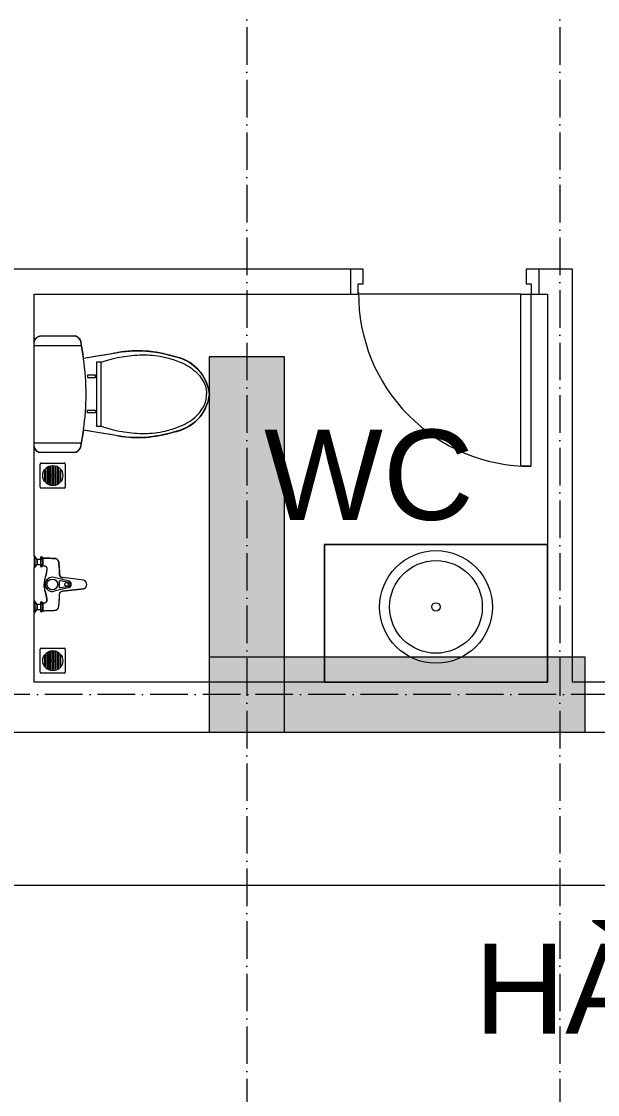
# Model space of a CAD drawing. Header units: millimetres. Extents: x -20144 to 122974, y -38328 to 48263.
# Drawn here: x 85171 to 87471, y 31352 to 35639 of the extents above; entities that cross this region are included whole.
import ezdxf

# ---------------------------------------------------------------- set-up
doc = ezdxf.new("R2010")
doc.units = ezdxf.units.MM
doc.linetypes.add('Grid Line', pattern=[4.2, 3, -0.6, 0, -0.6])
for name, color, linetype, lineweight in [('CHU', 181, 'Continuous', 5), ('CUA', 31, 'Continuous', 9), ('DIM', 1, 'Continuous', 5), ('NET-CAT', 3, 'Continuous', 15), ('NET-THAY', 2, 'Continuous', 9), ('THIET-BI', 44, 'Continuous', 5), ('TRUC', 225, 'Continuous', 5), ('X-COT T20$0$LC.HA', 8, 'Continuous', 9), ('X-COT T23$0$LC.HA', 8, 'Continuous', 9)]:
    doc.layers.add(name, color=color, linetype=linetype, lineweight=lineweight)
doc.styles.add('Arial_4', font='arial_0.ttf', dxfattribs={"height": 360})
doc.styles.add('TA1', font='arial_0.ttf')
doc.dimstyles.new('D_200_KTx2', dxfattribs={"dimtxt": 400, "dimasz": 300, "dimexe": 300, "dimexo": 300, "dimgap": 160, "dimtad": 1, "dimdec": 0, "dimzin": 9, "dimtxsty": 'TA1', "dimblk": 'ARCHTICK', "dimcen": 1, "dimdle": 300, "dimclrd": 256, "dimclre": 256, "dimclrt": 7, "dimadec": 0, "dimazin": 0, "dimtfac": 1, "dimtdec": 0, "dimtix": 1, "dimtmove": 1, "dimatfit": 3, "dimldrblk": 'ARCHTICK', "dimfxl": 0, "dimtolj": 1, "dimtzin": 0, "dimlwd": -1, "dimlwe": -1, "dimarcsym": 0})

# ---------------------------------------------------------------- blocks, each defined once
blk = doc.blocks.new('X-XI2 - X-XI-V138-MẶT BẰNG TẦNG 23')
at = {"layer": 'THIET-BI'}
for p, q in [((-69.9, 676.9), (-49.6, 687.2)), ((-49.6, 687.2), (-19.9, 696.9)), ((-19.9, 696.9), (0, 700.2)), ((0, 700.2), (34.6, 692.9)), ((34.6, 692.9), (60.8, 681.9)), ((-121.7, 628.9), (-100.2, 653.8)), ((-100.2, 653.8), (-87.5, 664.8)), ((-87.5, 664.8), (-69.9, 676.9)), ((60.8, 681.9), (86, 665.9)), ((86, 665.9), (100.2, 653.8)), ((100.2, 653.8), (114.1, 638.9)), ((-143.5, 587), (-131.8, 612.8)), ((-131.8, 612.8), (-121.7, 628.9)), ((114.1, 638.9), (131.6, 613.2)), ((131.6, 613.2), (145.5, 581)), ((-151.4, 555.9), (-143.5, 587)), ((145.5, 581), (151.4, 555.9)), ((-166.5, 495.3), (-161.1, 520.9)), ((-161.1, 520.9), (-151.4, 555.9)), ((151.4, 555.9), (155.1, 543.7)), ((155.1, 543.7), (161.7, 518.5)), ((161.7, 518.5), (165.2, 502.3)), ((-172.5, 446.5), (-169.6, 474.8)), ((-169.6, 474.8), (-166.5, 495.3)), ((165.2, 502.3), (172.5, 446.5)), ((-173.5, 402.2), (-173.1, 436.1)), ((-173.1, 436.1), (-172.5, 446.5)), ((172.5, 446.5), (173.5, 426.5)), ((-172.5, 383), (-173.5, 402.2)), ((173.2, 395.8), (171.6, 371)), ((173.5, 426.5), (173.2, 395.8)), ((-171, 365.1), (-172.5, 383)), ((-168.9, 349), (-171, 365.1)), ((-164.6, 322), (-168.9, 349)), ((171.6, 371), (166.7, 335.2)), ((-143.8, 197.5), (-166.7, 335.2)), ((-143.8, 197.5), (-166.7, 335.2)), ((-161.5, 303.8), (-164.6, 322)), ((-157.7, 280.9), (-161.5, 303.8)), ((166.7, 335.2), (143.8, 197.5)), ((166.7, 335.2), (143.8, 197.5)), ((161.7, 304.9), (157.2, 277.8)), ((166.7, 335.2), (161.7, 304.9)), ((-155.3, 266.3), (-157.7, 280.9)), ((-147.8, 221.1), (-155.3, 266.3)), ((-8.6, 267.8), (-127.7, 267.8)), ((-127.7, 267.8), (-127.7, 249.9)), ((127.7, 267.8), (-8.6, 267.8)), ((127.7, 249.9), (127.7, 267.8)), ((157.2, 277.8), (151.8, 245.3)), ((-143.8, 197.5), (-147.8, 221.1)), ((-127.7, 249.9), (127.7, 249.9)), ((-76.6, 245), (-76.6, 213.5)), ((-66.1, 245), (-76.6, 245)), ((-66.1, 213.5), (-66.1, 245)), ((64, 245), (74.4, 245)), ((64, 213.5), (64, 245)), ((74.4, 245), (74.4, 213.5)), ((146.9, 216.1), (143.8, 197.5)), ((151.8, 245.3), (146.9, 216.1)), ((-231, 169.1), (-228, 174.5)), ((-228, 174.5), (-224.2, 178.9)), ((-224.2, 178.9), (-216.9, 183.9)), ((-216.9, 183.9), (-209.4, 186.4)), ((-209.4, 186.4), (-202.4, 187.7)), ((-202.4, 187.7), (-192, 189.7)), ((-194.6, 0.1), (-194.6, 185.7)), ((-192, 189.7), (-184.2, 191.1)), ((-184.2, 191.1), (-168, 193.8)), ((-168, 193.8), (-149.9, 196.6)), ((-149.9, 196.6), (-143.8, 197.5)), ((-76.6, 213.5), (-66.1, 213.5)), ((74.4, 213.5), (64, 213.5)), ((143.8, 197.5), (212.9, 185.5)), ((194.6, 0.1), (194.6, 186.1)), ((212.9, 185.5), (220.8, 181.7)), ((220.8, 181.7), (226.5, 176.5)), ((226.5, 176.5), (231.9, 166.7)), ((-233.2, 157.9), (-232.9, 162.1)), ((-233.2, 29), (-233.2, 157.9)), ((-233.2, 29), (-233.2, 157.9)), ((-233.2, 45), (-233.2, 157.9)), ((-232.9, 162.1), (-231, 169.1)), ((231.9, 166.7), (233.2, 157.9)), ((233.2, 157.9), (233.2, 29)), ((233.2, 157.9), (233.2, 29)), ((233.2, 157.9), (233.2, 29)), ((-233.2, 33.2), (-233.2, 45)), ((-230.6, 16.8), (-233.2, 33.2)), ((-227.9, 12.2), (-230.6, 16.8)), ((-222, 6.1), (-227.9, 12.2)), ((-212.4, 1.2), (-222, 6.1)), ((-204.7, 0.1), (-212.4, 1.2)), ((215, 2.1), (204.6, 0.1)), ((219.3, 4.2), (215, 2.1)), ((224.8, 8.5), (219.3, 4.2)), ((227.7, 12), (224.8, 8.5)), ((231.6, 19.3), (227.7, 12)), ((233.2, 29), (231.6, 19.3))]:
    blk.add_line(p, q, dxfattribs=at)
for centre, radius, start, end in [((18.2, 529.6), 171.6, 96.0902, 171.1733), ((18.2, 529.6), 171.6, 96.0902, 171.1733), ((-18.2, 529.6), 171.6, 8.8267, 83.9098), ((-18.2, 529.6), 171.6, 8.8267, 83.9098), ((287.1, 414.4), 460.7, 162.1144, 189.9059), ((287.1, 414.4), 460.7, 162.1144, 189.9059), ((-287.1, 414.4), 460.7, 350.0941, 17.8856), ((-287.1, 414.4), 460.7, 350.0941, 17.8856), ((-204.3, 157.9), 29, 100.1401, 180), ((-204.3, 157.9), 29, 100.1401, 180), ((18.1, -960), 1168.8, 97.9652, 101.2238), ((18.1, -960), 1168.8, 97.9652, 101.2238), ((18.1, -960), 1168.8, 90.8367, 97.8553), ((-16, -957.7), 1166.4, 82.2317, 89.1625), ((-18.1, -960), 1168.8, 78.7762, 82.0348), ((-18.1, -960), 1168.8, 78.7762, 82.0348), ((204.3, 157.9), 29, 0, 79.8599), ((204.3, 157.9), 29, 0, 79.8599), ((-204.3, 29), 29, 180, 269.0583), ((-204.3, 29), 29, 180, 269.6713), ((204.3, 29), 29, 270.3287, 360), ((204.3, 29), 29, 270.9417, 0)]:
    blk.add_arc(centre, radius, start, end, dxfattribs=at)
for points in [[(-127.7, 267.8), (-143.4, 315.6), (-152.2, 364.8), (-160.3, 442.2), (-151, 516.8), (-129.6, 585.3), (-93.5, 652), (-37.5, 689.3), (-2.9, 689.4), (0, 689.4)], [(127.7, 267.8), (143.4, 315.6), (152.2, 364.8), (160.3, 442.2), (151, 516.8), (129.6, 585.3), (93.5, 652), (37.5, 689.3), (2.9, 689.4), (0, 689.4)]]:
    blk.add_open_spline(points, degree=3, knots=[12.724379, 12.724379, 12.724379, 12.724379, 75.096459, 151.912755, 228.70098, 282.501534, 351.034079, 439.49288, 447.51098, 447.51098, 447.51098, 447.51098], dxfattribs=at)
blk = doc.blocks.new('X-LA3 - X-LA-1425464-MẶT BẰNG TẦNG 23')
at = {"layer": 'THIET-BI'}
for p, q in [((445, 0), (-445, 0)), ((-445, 0), (-445, -550)), ((-445, -550), (-445, 0)), ((-445, 0), (445, 0)), ((445, -550), (445, 0)), ((445, 0), (445, -550)), ((-445, -550), (445, -550)), ((445, -550), (-445, -550))]:
    blk.add_line(p, q, dxfattribs=at)
for radius in [225, 185, 17]:
    blk.add_circle((0, -300), radius, dxfattribs=at)
blk = doc.blocks.new('CUA WC - Type 1-1365096-MẶT BẰNG TẦNG 23')
at = {"layer": 'CUA'}
for p, q in [((-242.5, 740.3), (-202.5, 740.3)), ((-242.5, 52.3), (-242.5, 740.3)), ((-202.5, 740.3), (-202.5, 52.3)), ((-202.5, 52.3), (-242.5, 52.3))]:
    blk.add_line(p, q, dxfattribs=at)
at = {"layer": 'CUA', "lineweight": 5}
for p, q in [((-243.5, 52.3), (-273.5, 52.3)), ((-243.5, 11.3), (-243.5, 52.3)), ((476.5, 52.3), (446.5, 52.3)), ((446.5, 52.3), (446.5, 11.3)), ((-223.5, 11.3), (-243.5, 11.3)), ((-223.5, -47.7), (-223.5, 11.3)), ((446.5, 11.3), (426.5, 11.3)), ((426.5, 11.3), (426.5, -47.7)), ((-273.5, -47.7), (-223.5, -47.7)), ((426.5, -47.7), (476.5, -47.7))]:
    blk.add_line(p, q, dxfattribs=at)
blk.add_arc((-242.5, 52.3), 688, 359.5, 90, dxfattribs=at)
blk = doc.blocks.new('X-PHEU - X-PHEU-1231512-MẶT BẰNG TẦNG 23')
at = {"layer": 'THIET-BI'}
for p, q in [((25, 29), (25, 121)), ((29, 125), (121, 125)), ((42.5, 90.5), (42.5, 59.5)), ((47.5, 51.8), (47.5, 98.2)), ((52.5, 103.1), (52.5, 46.9)), ((57.5, 43.5), (57.5, 106.5)), ((62.5, 108.8), (62.5, 41.2)), ((67.5, 39.8), (67.5, 110.2)), ((72.5, 110.9), (72.5, 78.1)), ((77.5, 78.1), (77.5, 110.9)), ((82.5, 110.2), (82.5, 39.8)), ((87.5, 41.2), (87.5, 108.8)), ((92.5, 106.5), (92.5, 43.5)), ((97.5, 46.9), (97.5, 103.1)), ((102.5, 98.2), (102.5, 51.8)), ((107.5, 59.5), (107.5, 90.5)), ((125, 121), (125, 29)), ((72.5, 71.9), (72.5, 39.1)), ((77.5, 39.1), (77.5, 71.9)), ((121, 25), (29, 25))]:
    blk.add_line(p, q, dxfattribs=at)
blk.add_circle((75, 75), 40, dxfattribs=at)
for centre, radius, start, end in [((29, 121), 4, 90, 180), ((75, 75), 36, 139.8082, 154.5256), ((75, 75), 36, 119.0853, 128.6822), ((75, 75), 36, 102.0247, 110.3175), ((75, 75), 36, 90, 93.9821), ((75, 75), 36, 86.0179, 90), ((75, 75), 36, 69.6825, 77.9753), ((75, 75), 36, 51.3178, 60.9147), ((75, 75), 36, 25.4744, 40.1918), ((121, 121), 4, 0, 90), ((75, 75), 36, 205.4744, 220.1918), ((75, 75), 36, 231.3178, 240.9147), ((75, 75), 4, 128.6822, 231.3178), ((75, 75), 4, 308.6822, 51.3178), ((75, 75), 36, 299.0853, 308.6822), ((75, 75), 36, 319.8082, 334.5256), ((29, 29), 4, 180, 270), ((75, 75), 36, 249.6825, 257.9753), ((75, 75), 36, 266.0179, 270), ((75, 75), 36, 270, 273.9821), ((75, 75), 36, 282.0247, 290.3175), ((121, 29), 4, 270, 360)]:
    blk.add_arc(centre, radius, start, end, dxfattribs=at)
blk = doc.blocks.new('X-SEN1 - X-SEN-1404906-MẶT BẰNG TẦNG 23')
at = {"layer": 'THIET-BI'}
for p, q in [((-67.5, 0), (-112.5, 0)), ((-112.5, 0), (-112.5, -3.8)), ((-112.5, 0), (-67.5, 0)), ((-112.5, -3.8), (-112.5, 0)), ((-67.5, -3.8), (-67.5, 0)), ((-67.5, 0), (-67.5, -3.8)), ((112.5, 0), (67.5, 0)), ((67.5, 0), (67.5, -3.8)), ((67.5, 0), (67.5, -3.8)), ((112.5, 0), (67.5, 0)), ((112.5, -3.8), (112.5, 0)), ((112.5, -3.8), (112.5, 0)), ((-112.5, -3.8), (-99.9, -12.6)), ((-67.5, -3.8), (-112.5, -3.8)), ((-112.5, -3.8), (-99.9, -12.6)), ((-99.9, -25.3), (-107.2, -25.3)), ((-72.8, -25.3), (-107.2, -25.3)), ((-107.2, -34.3), (-105.1, -34.3)), ((-107.2, -34.3), (-72.8, -34.3)), ((-105.1, -34.3), (-105.1, -37.2)), ((-105.1, -34.3), (-105.1, -37.2)), ((-74.9, -34.3), (-105.1, -34.3)), ((-105.1, -37.2), (-74.9, -37.2)), ((-99.9, -12.6), (-99.9, -25.3)), ((-99.9, -12.6), (-80.1, -12.6)), ((-80.1, -12.6), (-99.9, -12.6)), ((-99.9, -12.6), (-99.9, -25.3)), ((-80.1, -12.6), (-67.5, -3.8)), ((-80.1, -12.6), (-67.5, -3.8)), ((-80.1, -25.3), (-80.1, -12.6)), ((-80.1, -25.3), (-80.1, -12.6)), ((-72.8, -25.3), (-80.1, -25.3)), ((-74.9, -37.2), (-74.9, -34.3)), ((-74.9, -34.3), (-72.8, -34.3)), ((-74.9, -37.2), (-74.9, -34.3)), ((67.5, -3.8), (80.1, -12.6)), ((112.5, -3.8), (67.5, -3.8)), ((67.5, -3.8), (80.1, -12.6)), ((80.1, -25.3), (72.8, -25.3)), ((107.2, -25.3), (72.8, -25.3)), ((72.8, -34.3), (74.9, -34.3)), ((72.8, -34.3), (107.2, -34.3)), ((74.9, -34.3), (74.9, -37.2)), ((74.9, -34.3), (74.9, -37.2)), ((105.1, -34.3), (74.9, -34.3)), ((74.9, -37.2), (105.1, -37.2)), ((80.1, -12.6), (80.1, -25.3)), ((99.9, -12.6), (80.1, -12.6)), ((80.1, -12.6), (99.9, -12.6)), ((99.9, -12.6), (80.1, -12.6)), ((80.1, -12.6), (80.1, -25.3)), ((99.9, -12.6), (112.5, -3.8)), ((99.9, -12.6), (112.5, -3.8)), ((99.9, -25.3), (99.9, -12.6)), ((99.9, -25.3), (99.9, -12.6)), ((107.2, -25.3), (99.9, -25.3)), ((105.1, -37.2), (105.1, -34.3)), ((105.1, -34.3), (107.2, -34.3)), ((105.1, -37.2), (105.1, -34.3)), ((-12.9, -141.7), (-27.6, -80.8)), ((12.9, -141.7), (27.6, -80.8)), ((-27.3, -113.1), (-17.5, -199.2)), ((-17.5, -199.2), (-27.3, -113.1)), ((-7.7, -139.6), (-13.8, -105.5)), ((7.7, -139.6), (13.8, -105.5)), ((17.5, -199.2), (27.3, -113.1)), ((17.5, -199.2), (27.3, -113.1))]:
    blk.add_line(p, q, dxfattribs=at)
for centre, radius in [((0, -73.2), 21.5), ((0, -130.1), 7.2)]:
    blk.add_circle(centre, radius, dxfattribs=at)
for centre, radius, start, end in [((-102.9, -29.8), 6.9, 148.0246, 211.9754), ((-102.9, -29.8), 6.9, 148.0246, 211.9754), ((-107.2, -27.1), 1.8, 90, 148.0246), ((-107.2, -27.1), 1.8, 90, 148.0246), ((-107.2, -32.5), 1.8, 211.9754, 270), ((-107.2, -32.5), 1.8, 211.9754, 270), ((-112.5, -29.8), 6.9, 319.2845, 40.7155), ((-94.4, -29.8), 6.9, 139.2845, 220.7155), ((-85.4, -29.8), 6.9, 319.2845, 40.7155), ((-67.5, -29.8), 6.9, 139.2845, 220.7155), ((-72.8, -27.1), 1.8, 31.9754, 90), ((-72.8, -27.1), 1.8, 31.9754, 90), ((-72.8, -32.5), 1.8, 270, 328.0246), ((-72.8, -32.5), 1.8, 270, 328.0246), ((-77.1, -29.8), 6.9, 328.0246, 31.9754), ((-77.1, -29.8), 6.9, 328.0246, 31.9754), ((77.1, -29.8), 6.9, 148.0246, 211.9754), ((77.1, -29.8), 6.9, 148.0246, 211.9754), ((72.8, -27.1), 1.8, 90, 148.0246), ((72.8, -27.1), 1.8, 90, 148.0246), ((72.8, -32.5), 1.8, 211.9754, 270), ((72.8, -32.5), 1.8, 211.9754, 270), ((67.5, -29.8), 6.9, 319.2845, 40.7155), ((85.6, -29.8), 6.9, 139.2845, 220.7155), ((94.6, -29.8), 6.9, 319.2845, 40.7155), ((112.5, -29.8), 6.9, 139.2845, 220.7155), ((107.2, -27.1), 1.8, 31.9754, 90), ((107.2, -27.1), 1.8, 31.9754, 90), ((107.2, -32.5), 1.8, 270, 328.0246), ((107.2, -32.5), 1.8, 270, 328.0246), ((102.9, -29.8), 6.9, 328.0246, 31.9754), ((102.9, -29.8), 6.9, 328.0246, 31.9754), ((-0.4, -73.2), 28.3, 89.2517, 195.6693), ((0.4, -73.2), 28.3, 344.3307, 90.7483), ((-9.4, -104.7), 4.5, 74.0703, 190.1556), ((-0.4, -73.2), 28.3, 254.0703, 270.7483), ((0.4, -73.2), 28.3, 269.2517, 285.9297), ((9.4, -104.7), 4.5, 349.8444, 105.9297), ((0, -134.7), 14.7, 208.4144, 331.5856), ((0, -136.6), 8.24, 201.1294, 338.8706), ((0, -191), 19.3, 205.0481, 334.9519), ((0, -191), 19.3, 205.0481, 334.9519)]:
    blk.add_arc(centre, radius, start, end, dxfattribs=at)
for points, knots in [([(-105.1, -37.2), (-105.1, -39.1), (-104.9, -42.9), (-104.7, -48.5), (-104.5, -54.2), (-104.2, -61.7), (-103.9, -68.4), (-103.8, -73.6), (-103.7, -75.5), (-103.7, -76.7), (-103.6, -77.6), (-103.6, -78.6), (-103.6, -79.8), (-103.6, -81), (-103.5, -81.8), (-103.5, -82.3), (-103.5, -82.6), (-103.4, -83), (-103.4, -83.5), (-103.3, -84.3), (-103.2, -85.5), (-103.1, -86.6), (-102.8, -87.6), (-102.6, -88.2), (-102.3, -88.9), (-101.9, -89.7), (-101.3, -90.8), (-100.6, -91.7), (-100, -92.5), (-99, -93.6), (-97.8, -94.7), (-96.2, -95.8), (-95, -96.6), (-93.7, -97.2), (-92.4, -97.7), (-91.2, -98.1), (-90.3, -98.4), (-89.6, -98.5), (-88.9, -98.7), (-88, -98.8), (-86.8, -99), (-85.6, -99.1), (-84.7, -99.1), (-84, -99.2), (-83.3, -99.3), (-82.3, -99.4), (-81.2, -99.5), (-79.7, -99.6), (-77.9, -99.8), (-75.5, -100), (-72.8, -100.2), (-70, -100.5), (-66.3, -100.8), (-61.6, -101.2), (-56, -101.5), (-51.7, -101.8), (-48.8, -101.9), (-47.3, -101.9), (-46.1, -101.9), (-45.1, -102), (-44.4, -102), (-43.6, -102), (-42.6, -102), (-41.4, -102), (-40.1, -102), (-39.3, -102.1), (-38.8, -102.1), (-38.5, -102.2), (-38.1, -102.2), (-37.6, -102.3), (-36.8, -102.4), (-35.6, -102.6), (-34.3, -103), (-33.2, -103.5), (-32.5, -104), (-31.7, -104.6), (-30.5, -105.7), (-29, -107.6), (-27.9, -110.1), (-27.4, -112), (-27.3, -113.1)], [0, 0, 0, 0, 0.041667, 0.083333, 0.125, 0.166667, 0.25, 0.270833, 0.28125, 0.291667, 0.296875, 0.302083, 0.3125, 0.322917, 0.328125, 0.330729, 0.333333, 0.335938, 0.338542, 0.34375, 0.354167, 0.364583, 0.369792, 0.375, 0.380208, 0.385417, 0.395833, 0.40625, 0.411458, 0.416667, 0.4375, 0.447917, 0.458333, 0.46875, 0.479167, 0.489583, 0.494792, 0.5, 0.505208, 0.510417, 0.520833, 0.53125, 0.536458, 0.541667, 0.546875, 0.552083, 0.5625, 0.572917, 0.583333, 0.604167, 0.625, 0.645833, 0.666667, 0.708333, 0.75, 0.791667, 0.802083, 0.8125, 0.822917, 0.828125, 0.833333, 0.838542, 0.84375, 0.854167, 0.864583, 0.869792, 0.872396, 0.875, 0.877604, 0.880208, 0.885417, 0.895833, 0.90625, 0.916667, 0.921875, 0.927083, 0.9375, 0.958333, 0.979167, 1, 1, 1, 1]), ([(-105.1, -37.2), (-104.5, -52.3), (-103.9, -68.7), (-103.3, -87.5), (-99.6, -93.9), (-92.4, -98.5), (-72.6, -100.1), (-54, -102.2), (-33.9, -102), (-28.7, -107.4), (-27.8, -111), (-27.3, -113.1)], [0, 0, 0, 0, 45.441328, 49.333631, 56.110562, 66.562664, 73.682324, 114.966912, 125.570438, 129.900151, 136.284558, 136.284558, 136.284558, 136.284558]), ([(0, -41), (-2, -40.9), (-5.6, -40.9), (-10.3, -41.2), (-14.4, -41.6), (-18, -42.2), (-21.2, -42.9), (-24.2, -43.7), (-27.1, -44.6), (-30, -45.4), (-32.9, -46.3), (-35.8, -47.2), (-38.8, -47.9), (-41.8, -48.6), (-45.1, -49.2), (-48.4, -49.8), (-51.8, -50.2), (-54.8, -50.5), (-56.9, -50.7), (-58.1, -50.8), (-59, -50.9), (-59.9, -51), (-60.8, -51), (-61.7, -51), (-62.4, -51), (-63, -51), (-63.6, -51), (-64.4, -50.9), (-65.1, -50.8), (-65.7, -50.7), (-66.1, -50.6), (-66.5, -50.5), (-67.1, -50.4), (-68.1, -50.1), (-69.1, -49.6), (-70.1, -49), (-71.1, -48.3), (-72, -47.4), (-72.8, -46.6), (-73.3, -45.8), (-73.8, -45.1), (-74.1, -44.3), (-74.4, -43.5), (-74.6, -42.6), (-74.7, -41.9), (-74.8, -41.3), (-74.8, -40.9), (-74.9, -40.4), (-74.9, -39.8), (-74.9, -38.8), (-74.9, -37.9), (-74.9, -37.2)], [0, 0, 0, 0, 0.041667, 0.083333, 0.125, 0.166667, 0.208333, 0.25, 0.291667, 0.333333, 0.375, 0.416667, 0.458333, 0.5, 0.541667, 0.583333, 0.625, 0.666667, 0.6875, 0.697917, 0.708333, 0.71875, 0.729167, 0.739583, 0.75, 0.755208, 0.760417, 0.770833, 0.78125, 0.786458, 0.791667, 0.796875, 0.802083, 0.8125, 0.833333, 0.84375, 0.854167, 0.875, 0.885417, 0.895833, 0.90625, 0.916667, 0.927083, 0.9375, 0.947917, 0.953125, 0.958333, 0.963542, 0.96875, 0.979167, 1, 1, 1, 1]), ([(-74.9, -37.2), (-74.9, -39.9), (-75, -44.9), (-67.9, -51.6), (-55.3, -50.7), (-39.4, -48.7), (-24.4, -43.4), (-11.8, -40.7), (0, -41)], [0, 0, 0, 0, 8.475038, 15.961674, 29.255673, 47.963091, 70.422589, 93.837243, 93.837243, 93.837243, 93.837243]), ([(74.9, -37.2), (74.9, -37.9), (74.9, -38.8), (74.9, -39.8), (74.9, -40.4), (74.8, -40.9), (74.8, -41.3), (74.7, -41.9), (74.6, -42.6), (74.4, -43.3), (74.3, -43.9), (74.1, -44.4), (73.8, -45.1), (73.3, -45.8), (72.8, -46.6), (72, -47.4), (71.1, -48.3), (70.1, -49), (69.1, -49.6), (68.1, -50.1), (67.1, -50.4), (66.5, -50.5), (66.1, -50.6), (65.7, -50.7), (65.1, -50.8), (64.4, -50.9), (63.5, -51), (62.7, -51), (62.1, -51), (61.5, -51), (60.8, -51), (59.9, -51), (59, -50.9), (58.1, -50.8), (56.9, -50.7), (54.8, -50.5), (51.8, -50.2), (47.2, -49.6), (41.8, -48.7), (36.8, -47.4), (32.9, -46.3), (30, -45.4), (27.1, -44.6), (24.2, -43.7), (21.2, -42.9), (18, -42.2), (14.4, -41.6), (10.3, -41.2), (5.6, -40.9), (2, -40.9), (0, -41)], [0, 0, 0, 0, 0.020833, 0.03125, 0.036458, 0.041667, 0.046875, 0.052083, 0.0625, 0.072917, 0.078125, 0.083333, 0.09375, 0.104167, 0.114583, 0.125, 0.145833, 0.15625, 0.166667, 0.1875, 0.197917, 0.203125, 0.208333, 0.213542, 0.21875, 0.229167, 0.239583, 0.25, 0.255208, 0.260417, 0.270833, 0.28125, 0.291667, 0.302083, 0.3125, 0.333333, 0.375, 0.416667, 0.5, 0.583333, 0.625, 0.666667, 0.708333, 0.75, 0.791667, 0.833333, 0.875, 0.916667, 0.958333, 1, 1, 1, 1]), ([(74.9, -37.2), (74.9, -39.9), (75, -44.9), (67.9, -51.6), (55.3, -50.7), (39.4, -48.7), (24.4, -43.4), (11.8, -40.7), (0, -41)], [0, 0, 0, 0, 8.475038, 15.961674, 29.255673, 47.963091, 70.422589, 93.837243, 93.837243, 93.837243, 93.837243]), ([(27.3, -113.1), (27.4, -112), (27.9, -110.1), (29, -107.6), (30.5, -105.7), (31.7, -104.6), (32.5, -104), (33.2, -103.5), (34.3, -103), (35.6, -102.6), (36.8, -102.4), (37.6, -102.3), (38.1, -102.2), (38.5, -102.2), (38.8, -102.1), (39.3, -102.1), (40.1, -102), (41.4, -102), (42.6, -102), (43.6, -102), (44.4, -102), (45.1, -102), (46.1, -101.9), (47.3, -101.9), (48.8, -101.9), (51.7, -101.8), (57.9, -101.4), (65.3, -100.9), (72.8, -100.2), (76.9, -99.8), (79.7, -99.6), (81.2, -99.5), (82.3, -99.4), (83.3, -99.3), (84, -99.2), (84.7, -99.1), (85.6, -99.1), (86.8, -99), (88, -98.8), (88.9, -98.7), (89.6, -98.5), (90.3, -98.4), (91.2, -98.1), (92.4, -97.7), (93.7, -97.2), (95, -96.6), (96.2, -95.8), (97.8, -94.7), (99.2, -93.4), (100.4, -91.9), (101.3, -90.8), (101.9, -89.7), (102.3, -88.9), (102.6, -88.2), (102.8, -87.6), (103.1, -86.6), (103.2, -85.5), (103.3, -84.3), (103.4, -83.5), (103.4, -83), (103.5, -82.6), (103.5, -82.3), (103.5, -81.8), (103.6, -81), (103.6, -79.8), (103.6, -78.6), (103.6, -77.6), (103.7, -76.7), (103.7, -75.5), (103.8, -73.6), (103.9, -70.3), (104.1, -65.5), (104.5, -54.2), (104.8, -44.8), (105.1, -37.2)], [0, 0, 0, 0, 0.020833, 0.041667, 0.0625, 0.072917, 0.078125, 0.083333, 0.09375, 0.104167, 0.114583, 0.119792, 0.122396, 0.125, 0.127604, 0.130208, 0.135417, 0.145833, 0.15625, 0.161458, 0.166667, 0.171875, 0.177083, 0.1875, 0.197917, 0.208333, 0.25, 0.333333, 0.375, 0.416667, 0.427083, 0.4375, 0.447917, 0.453125, 0.458333, 0.463542, 0.46875, 0.479167, 0.489583, 0.494792, 0.5, 0.505208, 0.510417, 0.520833, 0.53125, 0.541667, 0.552083, 0.5625, 0.583333, 0.59375, 0.604167, 0.614583, 0.619792, 0.625, 0.630208, 0.635417, 0.645833, 0.65625, 0.661458, 0.664062, 0.666667, 0.669271, 0.671875, 0.677083, 0.6875, 0.697917, 0.703125, 0.708333, 0.71875, 0.729167, 0.75, 0.791667, 0.833333, 1, 1, 1, 1]), ([(105.1, -37.2), (104.5, -52.3), (103.9, -68.7), (103.3, -87.5), (99.6, -93.9), (92.4, -98.5), (72.6, -100.1), (54, -102.2), (33.9, -102), (28.7, -107.4), (27.8, -111), (27.3, -113.1)], [0, 0, 0, 0, 45.441328, 49.333631, 56.110562, 66.562664, 73.682324, 114.966912, 125.570438, 129.900151, 136.284558, 136.284558, 136.284558, 136.284558])]:
    blk.add_open_spline(points, degree=3, knots=knots, dxfattribs=at)
blk = doc.blocks.new('_ArchTick')
at = {"color": 0, "const_width": 0.15}
blk.add_lwpolyline([(-0.5, -0.5), (0.5, 0.5)], dxfattribs=at)
blk = doc.blocks.new('*D735')
at = {"layer": 'Defpoints', "color": 0, "transparency": 16777216}
for p in [(75036.6, 32799.9), (108071.5, 32799.9), (75036.6, 32187.2)]:
    blk.add_point(p, dxfattribs=at)
at = {"layer": 'DIM', "transparency": 16777216}
for p, q in [((75036.6, 32499.9), (75036.6, 31887.2)), ((108071.5, 32499.9), (108071.5, 31887.2)), ((108371.5, 32187.2), (74736.6, 32187.2))]:
    blk.add_line(p, q, dxfattribs=at)
at = {"layer": 'DIM', "transparency": 16777216, "xscale": 300, "yscale": 300, "zscale": 300, "rotation": 180}
blk.add_blockref('_ArchTick', (75036.6, 32187.2), dxfattribs=at)
at = {"layer": 'DIM', "transparency": 16777216, "xscale": 300, "yscale": 300, "zscale": 300}
blk.add_blockref('_ArchTick', (108071.5, 32187.2), dxfattribs=at)
at = {"layer": 'DIM', "color": 7, "transparency": 16777216, "insert": (91554, 32551.6), "char_height": 400, "attachment_point": 5, "style": 'TA1'}
blk.add_mtext('\\A1;33035', dxfattribs=at)
blk = doc.blocks.new('X-COT T20')
at = {"layer": 'X-COT T20$0$LC.HA'}
h = blk.add_hatch(color=256, dxfattribs=at)
h.dxf.hatch_style = 1
h.paths.add_polyline_path([(17850, -8100.1), (17550, -8100.1), (17550, -9600.1), (17850, -9600.1)])
at = {"ltscale": 1000, "elevation": 0}
blk.add_lwpolyline([(17850, -8100.1), (17550, -8100.1), (17550, -9600.1), (17850, -9600.1)], close=True, dxfattribs=at)
blk = doc.blocks.new('A$C69B33B05')
at = {"layer": 'X-COT T23$0$LC.HA'}
h = blk.add_hatch(color=256, dxfattribs=at)
h.dxf.hatch_style = 1
h.paths.add_polyline_path([(19050, -9600.1), (19050, -9300.1), (17550, -9300.1), (17550, -9600.1)])
at = {"ltscale": 1000, "elevation": 0}
blk.add_lwpolyline([(19050, -9600.1), (19050, -9300.1), (17550, -9300.1), (17550, -9600.1)], close=True, dxfattribs=at)
at = {"ltscale": 2000}
blk.add_blockref('X-COT T20', (0, 0), dxfattribs=at)

msp = doc.modelspace()

# ---------------------------------------------------------------- linework, layer by layer
at = {"layer": 'NET-CAT'}
for p, q in [((86486.5, 34649.9), (83921.5, 34649.9)), ((86486.5, 34549.9), (86486.5, 34649.9)), ((87371.5, 34649.9), (87236.5, 34649.9)), ((87236.5, 34649.9), (87236.5, 34549.9)), ((87371.5, 32999.9), (87371.5, 34649.9)), ((85221.5, 34549.9), (86486.5, 34549.9)), ((85221.5, 33502.4), (85221.5, 34549.9)), ((87236.5, 34549.9), (87271.5, 34549.9)), ((87271.5, 34549.9), (87271.5, 32999.9)), ((85221.5, 33322.4), (85221.5, 33457.4)), ((85221.5, 32999.9), (85221.5, 33277.4)), ((87271.5, 32999.9), (85221.5, 32999.9)), ((87711.4, 32999.9), (87371.5, 32999.9)), ((81321.5, 32799.9), (87271.5, 32799.9)), ((87271.5, 32799.9), (87711.4, 32799.9))]:
    msp.add_line(p, q, dxfattribs=at)
at = {"layer": 'NET-THAY'}
msp.add_line((87165.5, 34549.9), (86516.5, 34549.9), dxfattribs=at)
at = {"layer": 'TRUC', "linetype": 'Grid Line', "ltscale": 50}
for p, q in [((86071.5, 43599.9), (86071.5, -7167.6)), ((87321.5, 43599.9), (87321.5, -4500.1)), ((119871.5, 32949.9), (64778.6, 32949.9))]:
    msp.add_line(p, q, dxfattribs=at)

# ---------------------------------------------------------------- block references
at = {"layer": 'CUA', "rotation": 180}
msp.add_blockref('CUA WC - Type 1-1365096-MẶT BẰNG TẦNG 23', (86962.9, 34602.2), dxfattribs=at)
at = {"layer": 'NET-CAT'}
msp.add_blockref('A$C69B33B05', (68371.5, 42399.9), dxfattribs=at)
at = {"layer": 'THIET-BI'}
for name, p, rotation in [('X-XI2 - X-XI-V138-MẶT BẰNG TẦNG 23', (85221.4, 34149.9), 270.0000000000009), ('X-LA3 - X-LA-1425464-MẶT BẰNG TẦNG 23', (86826.5, 32999.9), 180), ('X-SEN1 - X-SEN-1404906-MẶT BẰNG TẦNG 23', (85221.5, 33389.9), 89.9999999999999)]:
    msp.add_blockref(name, p, dxfattribs=dict(at, rotation=rotation))
for p in [(85221.5, 33749.9), (85221.5, 33009.9)]:
    msp.add_blockref('X-PHEU - X-PHEU-1231512-MẶT BẰNG TẦNG 23', p, dxfattribs=at)

# ---------------------------------------------------------------- texts
at = {"layer": 'CHU', "color": 7, "char_height": 360, "line_spacing_factor": 0.936439, "style": 'Arial_4'}
for s, insert, width, attachment_point in [('\\pt2540.0016,5079.9996,7620.0012,10159.9992,12700.0008,15239.9988,17780.0004,20319.9984,22860,25400.0016,27939.9996,30480.0012,33019.9992,35560.0008,38099.9988,40640.0004,43179.9984,45720,48260.0016,50799.9996,53340.0012,55879.9992,58420.0008,60959.9988,63500.0004,66039.9984,68580,71120.0016,73659.9996,76200.0012,78739.9992,81280.0008;WC', (86977.7, 34007.9), 868.6, 3), ('\\pt2540.0016,5079.9996,7620.0012,10159.9992,12700.0008,15239.9988,17780.0004,20319.9984,22860,25400.0016,27939.9996,30480.0012,33019.9992,35560.0008,38099.9988,40640.0004,43179.9984,45720,48260.0016,50799.9996,53340.0012,55879.9992,58420.0008,60959.9988,63500.0004,66039.9984,68580,71120.0016,73659.9996,76200.0012,78739.9992,81280.0008;HÀNH LANG', (86979.1, 31955.1), 2926.98, 1)]:
    msp.add_mtext(s, dxfattribs=dict(at, insert=insert, width=width, attachment_point=attachment_point))

# ---------------------------------------------------------------- dimensions: what is measured, and where the dimension line sits
at = {"layer": 'DIM'}
dim = msp.add_linear_dim(base=(75036.6, 32187.2), p1=(108071.5, 32799.9), p2=(75036.6, 32799.9), dimstyle='D_200_KTx2', dxfattribs=at)
dim.commit()
dim.dimension.update_dxf_attribs({"geometry": '*D735', "text_midpoint": (91554, 32551.6)})

doc.saveas('drawing.dxf')
